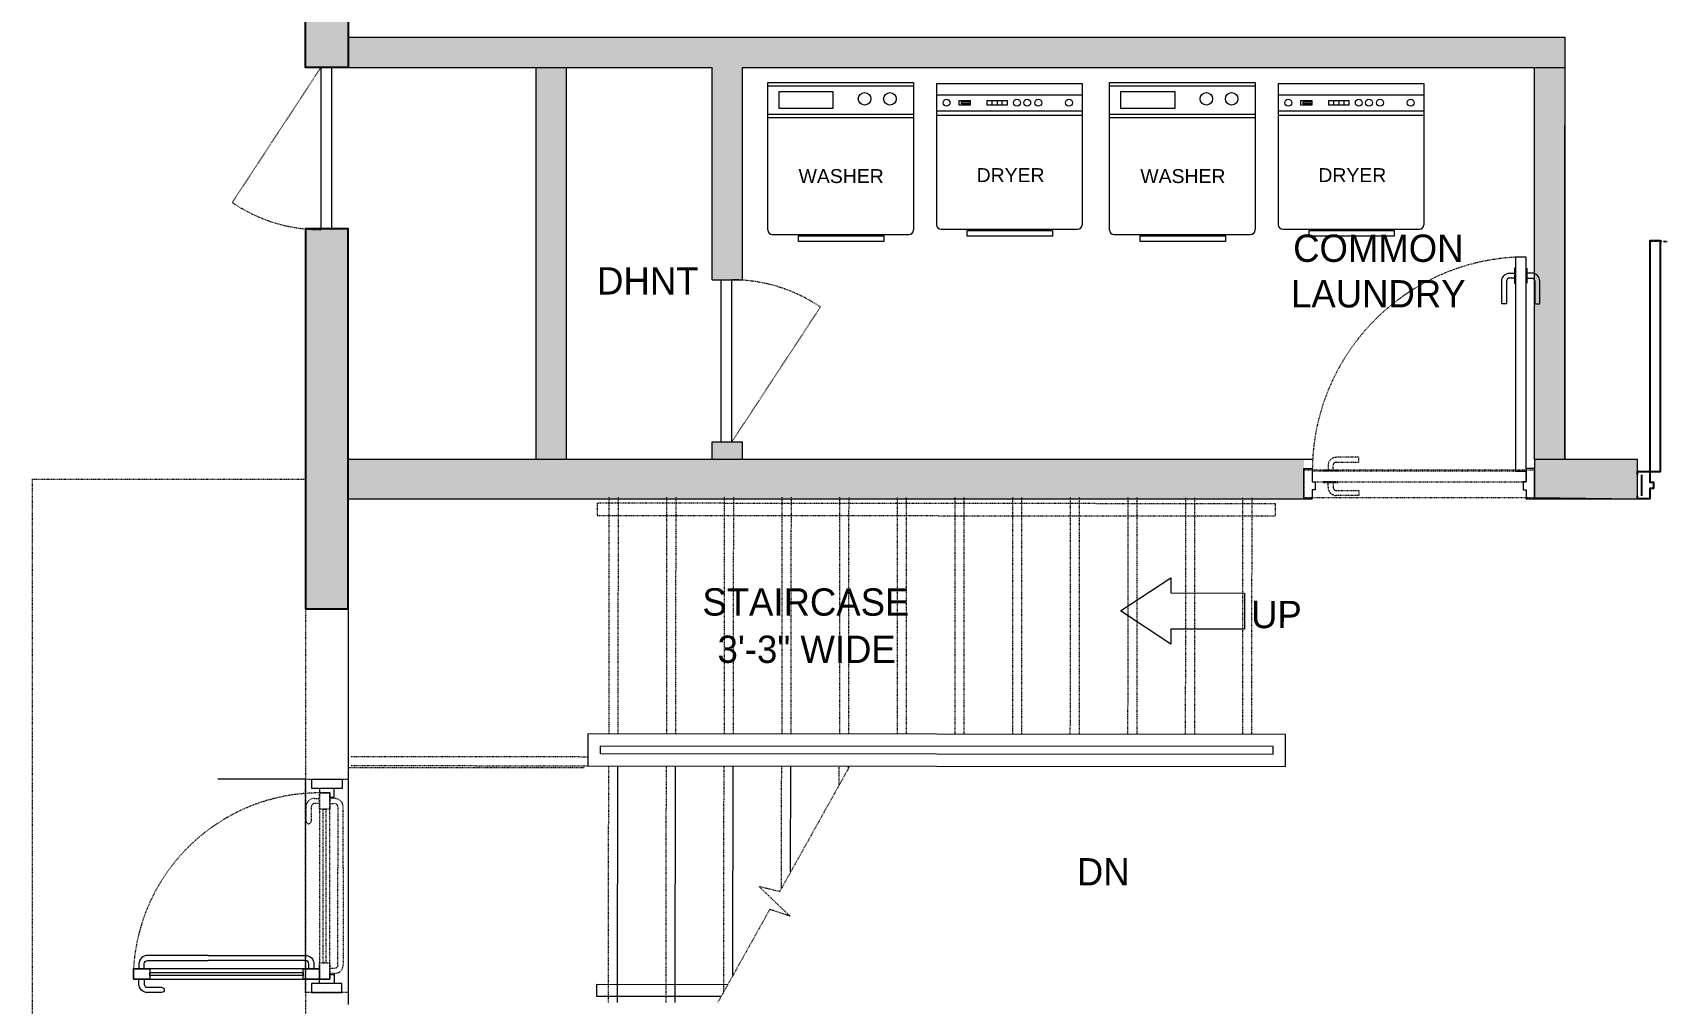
# Model space of a CAD drawing. Header units: inches. Extents: x 0 to 2865, y 0 to 4378.
# Drawn here: x 1031.5 to 1299.3, y 1230.8 to 1390.7 of the extents above; entities that cross this region are included whole.
import ezdxf

# ---------------------------------------------------------------- set-up
doc = ezdxf.new("R2010")
doc.units = ezdxf.units.IN
for name, pattern in [('101-01$0$EOP', [0.25, 0.2, -0.05]), ('DASHED', [0.75, 0.5, -0.25]), ('HIDDEN', [0.375, 0.25, -0.125])]:
    doc.linetypes.add(name, pattern=pattern)
for name, color, linetype in [('22-016_Xref_2ND-6TH Floor Plan$0$DOOR', 4, 'Continuous'), ('22-016_Xref_2ND-6TH Floor Plan$0$DOOR-FINE', 250, 'DASHED'), ('22-016_Xref_2ND-6TH Floor Plan$0$WALL-INTERIOR', 6, 'Continuous'), ('A-WALL-EXTR', 2, 'Continuous'), ('I- New Low Partition Wall', 4, '101-01$0$EOP'), ('I-FNSH-DIMS', 7, 'Continuous'), ('I-Furn Text', 7, 'Continuous'), ('I-GLAZ', 6, 'Continuous'), ('TTEXT', 7, 'Continuous'), ('WALL', 4, 'Continuous')]:
    doc.layers.add(name, color=color, linetype=linetype)
for name, color, linetype, lineweight in [('A-WALL', 113, 'Continuous', 9), ('I-DOOR', 6, 'Continuous', 20), ('l-FIXTURE', 7, 'Continuous', 5)]:
    doc.layers.add(name, color=color, linetype=linetype, lineweight=lineweight)
doc.styles.add('1 by 8 new', font='GOTHIC.TTF', dxfattribs={"height": 4.5})
doc.styles.add('A-ARCH-B01FL$0$Annotative', font='arial.ttf')

# ---------------------------------------------------------------- blocks, each defined once
blk = doc.blocks.new('ws')
at = {"layer": 'l-FIXTURE', "lineweight": 5}
for p, q in [((-12, -24.29), (-12, 0)), ((-12, 0), (12, 0)), ((12, 0), (12, -24.29)), ((-12, -0.52), (12, -0.52)), ((-10.12, -1.48), (-1.25, -1.48)), ((-10.12, -4.26), (-10.12, -1.48)), ((-1.25, -1.48), (-1.25, -4.26)), ((-12, -5.22), (12, -5.22)), ((-1.25, -4.26), (-10.12, -4.26)), ((-12, -5.74), (12, -5.74)), ((-11.25, -25.04), (11.25, -25.04))]:
    blk.add_line(p, q, dxfattribs=at)
blk.add_lwpolyline([(-6.93, -25.23), (7.11, -25.23), (7.11, -26.18), (-6.93, -26.18)], close=True, dxfattribs=at)
for centre in [(3.97, -2.69), (8.14, -2.69)]:
    blk.add_circle(centre, 1.04, dxfattribs=at)
for centre, start, end in [((-11.25, -24.29), 180, 270), ((11.25, -24.29), 270, 0)]:
    blk.add_arc(centre, 0.751, start, end, dxfattribs=at)
blk = doc.blocks.new('dr')
at = {"layer": 'l-FIXTURE', "lineweight": 5}
for p, q in [((-12, 0), (-12, -23.25)), ((-12, 0), (12, 0)), ((12, 0), (12, -23.25)), ((-12, -1.84), (12, -1.84)), ((-12, -4.47), (12, -4.47)), ((-12, -5.22), (12, -5.22)), ((-7.91, -3.35), (-7.91, -3)), ((-7.91, -3), (-6.46, -3)), ((-6.46, -3.35), (-7.91, -3.35)), ((-6.46, -3), (-6.46, -3.35)), ((-3.65, -3.54), (-3.65, -2.81)), ((-3.65, -2.81), (-0.35, -2.81)), ((-0.35, -3.54), (-3.65, -3.54)), ((-2.84, -3.54), (-2.84, -2.81)), ((-1.97, -3.54), (-1.97, -2.81)), ((-1.16, -3.54), (-1.16, -2.81)), ((-0.35, -2.81), (-0.35, -3.54)), ((-11.25, -24), (11.25, -24))]:
    blk.add_line(p, q, dxfattribs=at)
for points in [[(-8.29, -2.81), (-6.46, -2.81), (-6.46, -3.54), (-8.29, -3.54)], [(-6.93, -24.18), (7.11, -24.18), (7.11, -25.14), (-6.93, -25.14)]]:
    blk.add_lwpolyline(points, close=True, dxfattribs=at)
for centre in [(-10.35, -3.15), (1.27, -3.15), (2.94, -3.15), (4.76, -3.15), (9.82, -3.15)]:
    blk.add_circle(centre, 0.563, dxfattribs=at)
for centre, start, end in [((-11.25, -23.25), 180, 270), ((11.25, -23.25), 270, 0)]:
    blk.add_arc(centre, 0.751, start, end, dxfattribs=at)
blk = doc.blocks.new('D2')
at = {"layer": 'A-WALL-EXTR', "color": 8, "linetype": 'HIDDEN', "lineweight": 5, "ltscale": 0.1, "transparency": 33554636}
for points in [[(0.35, 32.35), (0.35, 34.84), (0.2, 34.84), (0.2, 32.35)], [(2.1, 1.39), (2.1, 36.61), (0.35, 36.61), (0.35, 1.39)], [(2.1, 32.35), (2.1, 34.84), (2.25, 34.84), (2.25, 32.35)]]:
    blk.add_lwpolyline(points, close=True, dxfattribs=at)
for points in [[(0.2, 33.19), (-0.58, 33.19, 0.414214), (-1.1, 32.67), (-1.1, 28.92), (-1.92, 28.92), (-1.92, 32.67, -0.414214), (-0.58, 34), (0.2, 34)], [(2.25, 33.19), (3.02, 33.19, -0.414214), (3.54, 32.67), (3.54, 28.92), (4.36, 28.92), (4.36, 32.67, 0.414214), (3.02, 34), (2.25, 34)]]:
    blk.add_lwpolyline(points, format="xyb", dxfattribs=at)
blk.add_arc((2.07, 1.31), 35.3, 2.9704, 89.9487, dxfattribs=at)
at = {"layer": 'I-DOOR', "color": 6, "lineweight": 5, "transparency": 33554636}
for points in [[(0.35, 36.61), (0.35, 36.14), (-1.01, 36.14), (-1.01, 36.61), (-2.5, 36.61), (-2.5, 38), (2.5, 38), (2.5, 36.61)], [(2.1, 1.39), (37.31, 1.39), (37.31, 3.14), (2.1, 3.14)], [(33.05, 3.14), (35.54, 3.14), (35.54, 3.29), (33.05, 3.29)], [(0.35, 1.39), (0.35, 1.86), (-1.01, 1.86), (-1.01, 1.39), (-2.5, 1.39), (-2.5, 0), (2.5, 0), (2.5, 1.39)], [(33.05, 1.39), (35.54, 1.39), (35.54, 1.24), (33.05, 1.24)]]:
    blk.add_lwpolyline(points, close=True, dxfattribs=at)
for points in [[(33.89, 3.29), (33.89, 4.07, 0.414214), (33.37, 4.59), (29.63, 4.59), (29.63, 5.4), (33.37, 5.4, -0.414214), (34.71, 4.07), (34.71, 3.29)], [(33.89, 1.24), (33.89, 0.46, -0.414214), (33.37, -0.05), (29.63, -0.05), (29.63, -0.87), (33.37, -0.87, 0.414214), (34.71, 0.46), (34.71, 1.24)]]:
    blk.add_lwpolyline(points, format="xyb", dxfattribs=at)
blk = doc.blocks.new('*U36')
blk.add_lwpolyline([(-1.38, 0.5), (-3.12, 0.5), (-3.12, 38.5), (-1.38, 38.5)], close=True)
for points in [[(-41.38, 0), (-41.38, 0.5), (-39.38, 0.5), (-39.38, -1.25), (-38.75, -1.25), (-38.75, -2.25), (-39.38, -2.25), (-39.38, -4), (-41.38, -4), (-41.38, -3.5)], [(0.62, 0), (0.62, 0.5), (-1.38, 0.5), (-1.38, -1.25), (-2, -1.25), (-2, -2.25), (-1.38, -2.25), (-1.38, -4), (0.62, -4), (0.62, -3.5)]]:
    blk.add_lwpolyline(points)
at = {"layer": '22-016_Xref_2ND-6TH Floor Plan$0$DOOR-FINE'}
blk.add_arc((-1.38, 0.5), 38, 90, 180, dxfattribs=at)
at = {"layer": '22-016_Xref_2ND-6TH Floor Plan$0$WALL-INTERIOR'}
for p, q in [((-40.75, 0), (-40.75, -3.5)), ((0, 0), (0, -3.5))]:
    blk.add_line(p, q, dxfattribs=at)

msp = doc.modelspace()

# ---------------------------------------------------------------- hatches: boundary and pattern name
at = {"layer": 'A-WALL', "lineweight": 5, "transparency": 33554636}
h = msp.add_hatch(color=8, dxfattribs=at)
h.dxf.hatch_style = 1
h.paths.add_polyline_path([(1076.55, 1511.77), (1083.55, 1511.77), (1083.55, 1384.97), (1076.55, 1384.95)])
h = msp.add_hatch(color=8, dxfattribs=at)
h.dxf.hatch_style = 1
h.paths.add_polyline_path([(1284.05, 1389.97), (1083.55, 1389.97), (1083.55, 1384.97), (1284.05, 1384.97)])
h = msp.add_hatch(color=8, dxfattribs=at)
h.dxf.hatch_style = 1
h.paths.add_polyline_path([(1114.55, 1320.38), (1119.55, 1320.38), (1119.55, 1384.97), (1114.55, 1384.97)])
h = msp.add_hatch(color=8, dxfattribs=at)
h.dxf.hatch_style = 1
h.paths.add_polyline_path([(1143.55, 1349.98), (1148.55, 1349.98), (1148.55, 1384.97), (1143.55, 1384.97)])
h = msp.add_hatch(color=8, dxfattribs=at)
h.dxf.hatch_style = 1
h.paths.add_polyline_path([(1279.05, 1320.38), (1284.05, 1320.38), (1284.05, 1384.97), (1279.05, 1384.97)])
h = msp.add_hatch(color=8, dxfattribs=at)
h.dxf.hatch_style = 1
h.paths.add_polyline_path([(1076.55, 1295.79), (1083.55, 1295.79), (1083.55, 1358.36), (1076.55, 1358.36)])
h = msp.add_hatch(color=8, dxfattribs=at)
h.dxf.hatch_style = 1
h.paths.add_polyline_path([(1143.55, 1320.44), (1148.55, 1320.44), (1148.55, 1323.27), (1143.55, 1323.27)])
h = msp.add_hatch(color=8, dxfattribs=at)
h.dxf.hatch_style = 1
h.paths.add_polyline_path([(1241.05, 1320.38), (1083.55, 1320.38), (1083.55, 1313.88), (1241.05, 1313.88)])
h = msp.add_hatch(color=8, dxfattribs=at)
h.dxf.hatch_style = 1
h.paths.add_polyline_path([(1296.05, 1320.38), (1279.06, 1320.38), (1279.06, 1313.88), (1296.05, 1313.88)])

# ---------------------------------------------------------------- linework, layer by layer
at = {"layer": 'A-WALL', "color": 8, "lineweight": 5, "transparency": 33554636}
for p, q in [((1279.05, 1384.97), (1284.05, 1384.97)), ((1143.55, 1349.98), (1148.55, 1349.98)), ((1143.55, 1323.27), (1148.55, 1323.27))]:
    msp.add_line(p, q, dxfattribs=at)
for points in [[(1242.49, 1320.38), (1083.55, 1320.38), (1083.55, 1313.88), (1242.44, 1313.88)], [(1277.65, 1313.88), (1296.05, 1313.88), (1296.05, 1320.38), (1279.05, 1320.38)]]:
    msp.add_lwpolyline(points, dxfattribs=at)
msp.add_lwpolyline([(1296.05, 1320.38), (1279.05, 1320.38), (1279.05, 1314.13), (1296.05, 1313.88)], close=True, dxfattribs=at)
at = {"layer": 'A-WALL-EXTR', "color": 8, "linetype": 'HIDDEN', "lineweight": 5, "ltscale": 0.1, "transparency": 33554636}
for points in [[(1079.05, 1384.95), (1064.47, 1362.71, 0.149888), (1079.05, 1358.24, 1.014959)], [(1146.79, 1323.27), (1161.37, 1345.51, 0.149888), (1146.79, 1349.98, 1.014959)], [(1078.84, 1263.7), (1078.02, 1263.7, 0.414214), (1077.48, 1263.15), (1077.48, 1260.82, -0.414214), (1077.05, 1260.39), (1077.05, 1260.39, -0.414214), (1076.62, 1260.82), (1076.62, 1263.15, -0.414214), (1078.02, 1264.55), (1078.84, 1264.55)], [(1082.74, 1253.13), (1082.74, 1263.15, 0.414214), (1081.33, 1264.55), (1080.52, 1264.55)], [(1080.52, 1263.7), (1081.33, 1263.7, -0.414214), (1081.88, 1263.15), (1081.88, 1253.13)], [(1080.52, 1236.57), (1081.33, 1236.57, 0.414214), (1081.88, 1237.12), (1081.88, 1253.13)], [(1082.74, 1253.13), (1082.74, 1237.12, -0.414214), (1081.33, 1235.72), (1080.52, 1235.72)]]:
    msp.add_lwpolyline(points, format="xyb", dxfattribs=at)
for points in [[(1279.05, 1318.63), (1241.05, 1318.63), (1241.05, 1314.13), (1279.05, 1314.13)], [(1076.55, 1208.63), (1031.55, 1208.63), (1031.55, 1317.13), (1076.55, 1317.13)], [(1076.55, 1267.7), (1083.55, 1267.7), (1083.55, 1232.57), (1076.55, 1232.57)], [(1080.52, 1234.8), (1080.52, 1265.47), (1078.84, 1265.47), (1078.84, 1234.8)], [(1078.84, 1262.78), (1078.84, 1265.47), (1080.52, 1265.47), (1080.52, 1262.78)], [(1079.45, 1237.49), (1079.45, 1262.78), (1079.91, 1262.78), (1079.91, 1237.49)], [(1078.84, 1234.8), (1078.84, 1237.49), (1080.52, 1237.49), (1080.52, 1234.8)]]:
    msp.add_lwpolyline(points, close=True, dxfattribs=at)
msp.add_arc((1078.88, 1234.72), 30.75, 90.0621, 176.7214, dxfattribs=at)
at = {"layer": 'I- New Low Partition Wall', "color": 8, "linetype": 'ByBlock', "lineweight": 5, "transparency": 33554636}
for p, q in [((1127.96, 1230.93), (1128, 1269.93)), ((1137.46, 1230.92), (1137.5, 1269.92)), ((1146.97, 1235.41), (1147, 1269.91)), ((1156.48, 1252.46), (1156.5, 1269.9)), ((1166, 1269.5), (1166, 1269.89))]:
    msp.add_line(p, q, dxfattribs=at)
for points in [[(1219.14, 1298.41), (1231.27, 1298.39), (1231.26, 1292.45), (1219.14, 1292.46), (1219.13, 1289.98), (1210.82, 1295.44), (1210.82, 1295.44), (1219.14, 1300.89)], [(1125.08, 1271.93), (1236, 1271.83), (1236, 1273.08), (1125.08, 1273.18)]]:
    msp.add_lwpolyline(points, close=True, dxfattribs=at)
msp.add_lwpolyline([(1123.08, 1269.93), (1238, 1269.83), (1238.01, 1275.08), (1123.08, 1275.18), (1123.08, 1269.93), (1123.08, 1269.93)], dxfattribs=at)
at = {"layer": 'I-DOOR', "color": 8, "lineweight": 5, "transparency": 33554636}
for p, q in [((1079.05, 1384.95), (1079.05, 1358.24)), ((1080.8, 1384.95), (1080.8, 1358.24)), ((1145.04, 1323.27), (1145.04, 1349.98)), ((1146.79, 1323.27), (1146.79, 1349.98))]:
    msp.add_line(p, q, dxfattribs=at)
at = {"layer": 'I-DOOR', "color": 8, "linetype": 'HIDDEN', "lineweight": 5, "ltscale": 0.25, "transparency": 33554636}
for p, q in [((1126.54, 1314.18), (1126.51, 1275.18)), ((1128.04, 1314.18), (1128.01, 1275.18)), ((1136.04, 1314.17), (1136.01, 1275.17)), ((1137.54, 1314.17), (1137.51, 1275.17)), ((1145.54, 1314.16), (1145.51, 1275.16)), ((1147.04, 1314.16), (1147.01, 1275.16)), ((1155.04, 1314.15), (1155.01, 1275.15)), ((1156.54, 1314.15), (1156.51, 1275.15)), ((1164.54, 1314.15), (1164.51, 1275.15)), ((1166.04, 1314.14), (1166.01, 1275.14)), ((1174.04, 1314.14), (1174.01, 1275.14)), ((1175.54, 1314.13), (1175.51, 1275.13)), ((1183.54, 1314.13), (1183.51, 1275.13)), ((1185.04, 1314.13), (1185.01, 1275.13)), ((1193.04, 1314.12), (1193.01, 1275.12)), ((1194.54, 1314.12), (1194.51, 1275.12)), ((1202.54, 1314.11), (1202.51, 1275.11)), ((1204.04, 1314.11), (1204.01, 1275.11)), ((1212.04, 1314.1), (1212.01, 1275.1)), ((1213.54, 1314.1), (1213.51, 1275.1)), ((1221.54, 1314.09), (1221.51, 1275.09)), ((1223.04, 1314.09), (1223.01, 1275.09)), ((1230.96, 1314.08), (1230.92, 1275.08)), ((1232.46, 1314.08), (1232.42, 1275.08)), ((1083.55, 1269.63), (1122.55, 1269.63)), ((1084.08, 1271.47), (1123.08, 1271.43)), ((1084.08, 1269.97), (1123.08, 1269.93)), ((1126.46, 1230.93), (1126.5, 1269.93)), ((1135.96, 1230.92), (1136, 1269.92)), ((1145.47, 1232.72), (1145.5, 1269.91)), ((1154.98, 1249.76), (1155, 1269.9)), ((1164.5, 1266.81), (1164.5, 1269.9))]:
    msp.add_line(p, q, dxfattribs=at)
for points in [[(1236.39, 1311.08), (1236.39, 1313.08), (1124.6, 1313.18), (1124.6, 1311.18), (1124.6, 1311.18), (1236.39, 1311.08), (1236.39, 1313.08)], [(1166.22, 1269.89), (1154.67, 1249.21), (1151.29, 1250.02), (1156.37, 1245.17), (1153.03, 1246.26), (1144.46, 1230.91)]]:
    msp.add_lwpolyline(points, dxfattribs=at)
at = {"layer": 'I-DOOR', "color": 8, "transparency": 33554636}
for points in [[(1078.84, 1266.2), (1078.84, 1265.47), (1080.52, 1265.47), (1080.52, 1264.74), (1081.25, 1264.74), (1081.25, 1265.47), (1081.25, 1265.47), (1081.25, 1266.2), (1078.84, 1266.2)], [(1078.84, 1234.07), (1078.84, 1234.8), (1080.52, 1234.8), (1080.52, 1235.53), (1081.25, 1235.53), (1081.25, 1234.8), (1081.25, 1234.8), (1081.25, 1234.07), (1078.84, 1234.07)]]:
    msp.add_lwpolyline(points, dxfattribs=at)
for points in [[(1060.51, 1238.69), (1050.49, 1238.69, 0.414214), (1049.09, 1237.29), (1049.09, 1236.47)], [(1049.94, 1236.47), (1049.94, 1237.29, -0.414214), (1050.49, 1237.84), (1060.51, 1237.84)], [(1060.51, 1238.69), (1076.52, 1238.69, -0.414214), (1077.93, 1237.29), (1077.93, 1236.47)], [(1077.07, 1236.47), (1077.07, 1237.29, 0.414214), (1076.52, 1237.84), (1060.51, 1237.84)], [(1049.94, 1234.8), (1049.94, 1233.98, 0.414214), (1050.49, 1233.44), (1052.82, 1233.44, -0.414214), (1053.25, 1233.01), (1053.25, 1233.01, -0.414214), (1052.82, 1232.58), (1050.49, 1232.58, -0.414214), (1049.09, 1233.98), (1049.09, 1234.8)]]:
    msp.add_lwpolyline(points, format="xyb", dxfattribs=at)
for points in [[(1078.84, 1236.47), (1048.17, 1236.47), (1048.17, 1234.8), (1078.84, 1234.8)], [(1050.86, 1234.8), (1048.17, 1234.8), (1048.17, 1236.47), (1050.86, 1236.47)], [(1076.15, 1235.41), (1050.86, 1235.41), (1050.86, 1235.86), (1076.15, 1235.86)], [(1078.84, 1234.8), (1076.15, 1234.8), (1076.15, 1236.47), (1078.84, 1236.47)]]:
    msp.add_lwpolyline(points, close=True, dxfattribs=at)
at = {"layer": 'I-DOOR', "color": 8, "linetype": 'ByBlock', "lineweight": 5, "transparency": 33554636}
msp.add_lwpolyline([(1145.01, 1231.91), (1124.52, 1231.93), (1124.52, 1233.93), (1124.52, 1233.93), (1146.13, 1233.91)], dxfattribs=at)
at = {"layer": 'I-FNSH-DIMS', "color": 8, "lineweight": 5, "transparency": 33554636}
for points in [[(1083.55, 1384.97), (1083.55, 1436.76)], [(1083.55, 1389.97), (1284.05, 1389.97), (1284.05, 1320.38)], [(1083.55, 1384.97), (1143.55, 1384.97)], [(1114.55, 1320.38), (1114.55, 1384.97)], [(1119.55, 1320.38), (1119.55, 1384.97)], [(1143.55, 1349.98), (1143.55, 1384.97)], [(1148.55, 1384.97), (1279.05, 1384.97)], [(1148.55, 1349.92), (1148.55, 1384.97)], [(1279.05, 1320.38), (1279.05, 1384.97)], [(1284.05, 1320.38), (1284.05, 1375.35)], [(1083.55, 1320.38), (1083.55, 1358.36)], [(1143.55, 1320.38), (1143.55, 1323.27)], [(1148.55, 1320.38), (1148.55, 1323.27)], [(1083.55, 1295.79), (1083.55, 1230.63)], [(1076.55, 1267.7), (1062.07, 1267.7)]]:
    msp.add_lwpolyline(points, dxfattribs=at)
at = {"layer": 'I-GLAZ', "color": 8, "lineweight": 5, "ltscale": 0.05, "transparency": 33554636}
for points in [[(1082.55, 1266.2), (1077.55, 1266.2), (1077.55, 1267.7), (1082.55, 1267.7)], [(1082.52, 1234.07), (1077.52, 1234.07), (1077.52, 1232.57), (1082.52, 1232.57)]]:
    msp.add_lwpolyline(points, close=True, dxfattribs=at)
at = {"layer": 'WALL', "color": 8, "ltscale": 0.1, "transparency": 33554636}
for points in [[(1076.55, 1511.77), (1083.55, 1511.77), (1083.55, 1384.97), (1076.55, 1384.95)], [(1076.55, 1295.79), (1083.55, 1295.79), (1083.55, 1358.36), (1076.55, 1358.36)]]:
    msp.add_lwpolyline(points, close=True, dxfattribs=at)

# ---------------------------------------------------------------- block references
at = {"layer": '22-016_Xref_2ND-6TH Floor Plan$0$DOOR', "color": 8, "transparency": 33554636, "xscale": -1.000755996963993, "yscale": 1.000755996963993, "zscale": 1.000755996963993, "rotation": 359.9990478063124}
msp.add_blockref('*U36', (1296.67, 1317.88), dxfattribs=at)
at = {"layer": 'I-DOOR', "color": 8, "lineweight": 5, "transparency": 33554636, "rotation": 90.00000000000001}
msp.add_blockref('D2', (1279.05, 1316.38), dxfattribs=at)
at = {"layer": 'l-FIXTURE', "color": 8, "lineweight": 5, "transparency": 33554636}
for name, p in [('ws', (1164.7, 1382.48)), ('dr', (1192.52, 1382.31)), ('ws', (1221.01, 1382.48)), ('dr', (1248.83, 1382.31))]:
    msp.add_blockref(name, p, dxfattribs=at)

# ---------------------------------------------------------------- texts
at = {"layer": 'I-Furn Text', "color": 8, "lineweight": 5, "transparency": 33554636, "char_height": 4.5, "style": '1 by 8 new'}
for s, insert, width, attachment_point in [('COMMON \\PLAUNDRY', (1253.32, 1345.37), 110.4719, 8), ('DHNT', (1132.94, 1352.06), 50.4719, 2)]:
    msp.add_mtext(s, dxfattribs=dict(at, insert=insert, width=width, attachment_point=attachment_point))
at = {"layer": 'I-Furn Text', "color": 8, "lineweight": 5, "transparency": 33554636, "char_height": 4.5, "attachment_point": 2, "rotation": 359.9457, "style": '1 by 8 new'}
for s, width, gutter_width, insert in [('STAIRCASE', 299.2767, 2.06, (1158.99, 1299.16)), ('UP', 173.3678, 1.19, (1236.53, 1297.1)), ('DN', 173.3678, 1.19, (1207.99, 1254.72))]:
    msp.add_mtext_dynamic_manual_height_columns(s, width=width, gutter_width=gutter_width, heights=[0], dxfattribs=dict(at, insert=insert))
at = {"layer": 'I-Furn Text', "color": 8, "lineweight": 5, "transparency": 33554636, "insert": (1159.12, 1291.37), "char_height": 4.5, "width": 50.4719, "attachment_point": 2, "rotation": 359.9457, "style": '1 by 8 new'}
msp.add_mtext('3\'-3" WIDE', dxfattribs=at)
at = {"layer": 'TTEXT', "color": 8, "lineweight": 5, "ltscale": 0.001, "transparency": 33554636, "char_height": 2.288, "attachment_point": 4, "style": 'A-ARCH-B01FL$0$Annotative'}
for s, insert in [('DRYER', (1187.13, 1367.23)), ('DRYER', (1243.44, 1367.23)), ('WASHER', (1157.79, 1367.05)), ('WASHER', (1214.1, 1367.05))]:
    msp.add_mtext_dynamic_manual_height_columns(s, width=21.0484, gutter_width=0, heights=[13.24], dxfattribs=dict(at, insert=insert))

doc.saveas('drawing.dxf')
